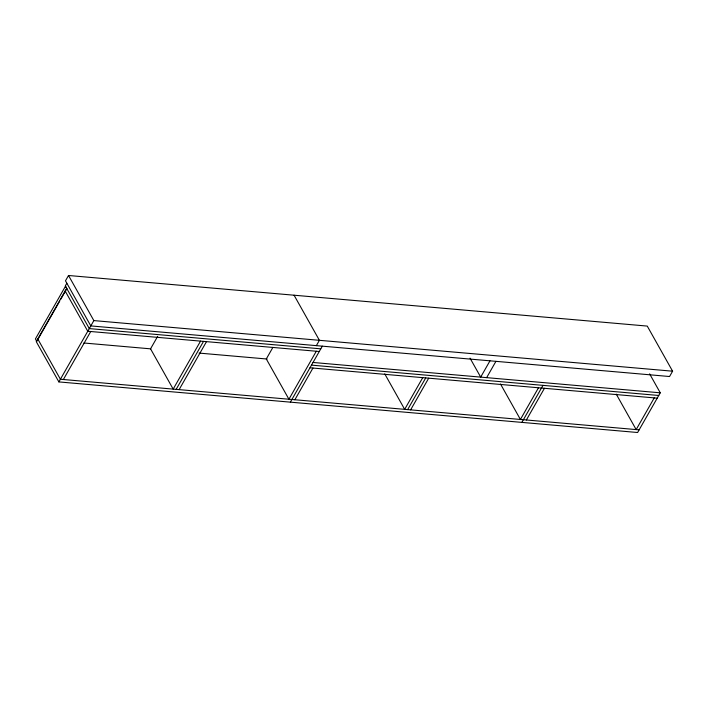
<?xml version="1.0" encoding="UTF-8"?>
<svg xmlns="http://www.w3.org/2000/svg" width="708" height="708" viewBox="0 0 708 708"><rect width="100%" height="100%" fill="white"/><g stroke="black" fill="none" stroke-linecap="round" stroke-linejoin="round"><path stroke-width="1.06" d="M68.517 275.492L65.481 280.819L90.819 325.919L669.556 376.523L672.6 371.196L647.262 326.087L68.517 275.492L93.854 320.591L672.6 371.196M66.835 283.235L65.313 285.899L89.297 328.592L320.795 348.832M66.676 288.315L36.258 341.637L58.879 381.913L637.625 432.508L660.263 392.816L649.608 373.842M59.729 301.104L36.754 341.371L35.4 338.955L65.472 286.227L66.835 288.643L60.817 299.192M58.879 381.913L93.854 320.591M63.375 379.506L90.748 331.512M157.672 336.353L150.547 348.832L173.177 389.108L200.55 341.114M176.15 389.365L203.523 341.38M179.124 389.621L206.497 341.637M272.872 347.433L266.296 358.956L288.926 399.224L316.299 351.239M316.361 345.646L319.405 340.309L294.068 295.209M290.377 402.153L322.317 346.168M294.873 399.746L312.954 368.045M422.747 377.647L404.675 409.348L384.745 373.868M407.649 409.605L425.729 377.913M410.622 409.87L428.703 378.169M489.98 360.823L480.688 377.116L470.032 358.142M486.644 377.638L495.936 361.346M538.496 387.772L520.415 419.463L500.494 383.993M521.876 422.393L542.992 385.364M526.371 419.986L544.452 388.285M654.245 397.887L636.165 429.588L616.234 394.108M319.273 351.495L87.774 331.256L65.154 290.988M313.016 362.461L660.263 392.816M83.863 342.999L150.786 348.858M199.054 353.08L267.084 359.027M311.502 365.124L658.741 395.48M309.98 367.788L657.228 398.153M639.147 429.844L60.401 379.249L37.781 338.973"/></g></svg>
